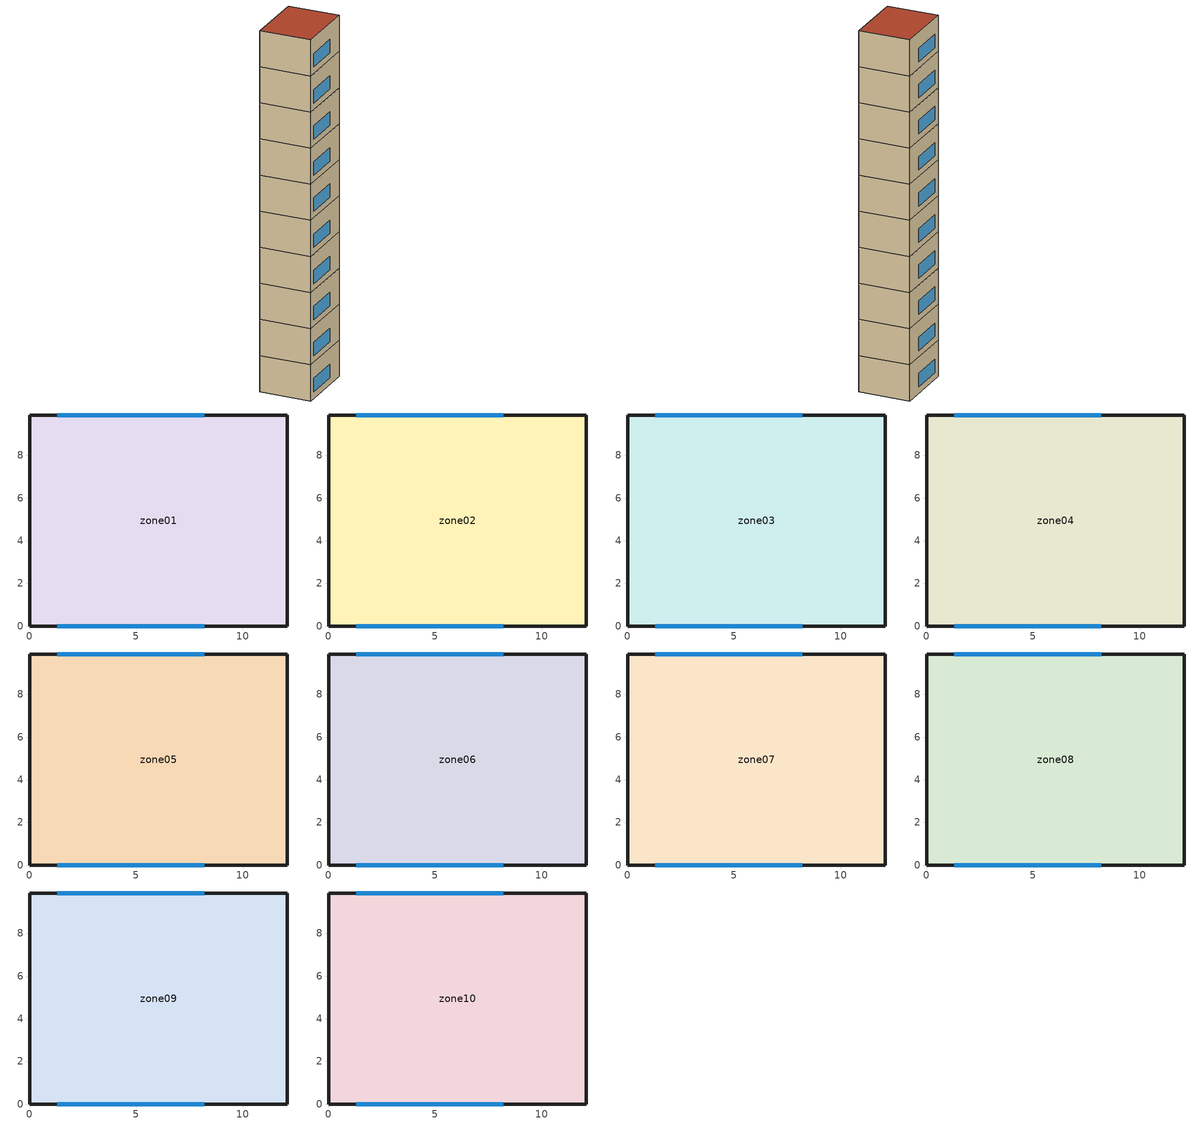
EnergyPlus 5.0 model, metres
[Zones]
zone01
 floor ground (GROUND_FLOOR): 12.1,9.9 12.1,0 0,0 0,9.9 z0
 wall outside (EXT_WALL): 12.1,0 12.1,9.9 0,9.9 0,0 12.1,0 z0:7
 window (EXT_WINDOW1): 1.3,0 8.2,0 / 8.2,9.9 1.3,9.9 z1.25:3.85
 ceiling to zone02 (ADJ_CEILING): 0,9.9 0,0 12.1,0 12.1,9.9 z7
zone02
 floor to zone01 (ADJ_CEILING): 12.1,9.9 12.1,0 0,0 0,9.9 z7
 wall outside (EXT_WALL): 12.1,0 12.1,9.9 0,9.9 0,0 12.1,0 z7:14
 window (EXT_WINDOW1): 1.3,0 8.2,0 / 8.2,9.9 1.3,9.9 z8.25:10.85
 ceiling to zone03 (ADJ_CEILING): 0,9.9 0,0 12.1,0 12.1,9.9 z14
zone03
 floor to zone02 (ADJ_CEILING): 12.1,9.9 12.1,0 0,0 0,9.9 z14
 wall outside (EXT_WALL): 12.1,0 12.1,9.9 0,9.9 0,0 12.1,0 z14:21
 window (EXT_WINDOW1): 1.3,0 8.2,0 / 8.2,9.9 1.3,9.9 z15.25:17.85
 ceiling to zone04 (ADJ_CEILING): 0,9.9 0,0 12.1,0 12.1,9.9 z21
zone04
 floor to zone03 (ADJ_CEILING): 12.1,9.9 12.1,0 0,0 0,9.9 z21
 wall outside (EXT_WALL): 12.1,0 12.1,9.9 0,9.9 0,0 12.1,0 z21:28
 window (EXT_WINDOW1): 1.3,0 8.2,0 / 8.2,9.9 1.3,9.9 z22.25:24.85
 ceiling to zone05 (ADJ_CEILING): 0,9.9 0,0 12.1,0 12.1,9.9 z28
zone05
 floor to zone04 (ADJ_CEILING): 12.1,9.9 12.1,0 0,0 0,9.9 z28
 wall outside (EXT_WALL): 12.1,0 12.1,9.9 0,9.9 0,0 12.1,0 z28:35
 window (EXT_WINDOW1): 1.3,0 8.2,0 / 8.2,9.9 1.3,9.9 z29.25:31.85
 ceiling to zone06 (ADJ_CEILING): 0,9.9 0,0 12.1,0 12.1,9.9 z35
zone06
 floor to zone05 (ADJ_CEILING): 12.1,9.9 12.1,0 0,0 0,9.9 z35
 wall outside (EXT_WALL): 12.1,0 12.1,9.9 0,9.9 0,0 12.1,0 z35:42
 window (EXT_WINDOW1): 1.3,0 8.2,0 / 8.2,9.9 1.3,9.9 z36.25:38.85
 ceiling to zone07 (ADJ_CEILING): 0,9.9 0,0 12.1,0 12.1,9.9 z42
zone07
 floor to zone06 (ADJ_CEILING): 12.1,9.9 12.1,0 0,0 0,9.9 z42
 wall outside (EXT_WALL): 12.1,0 12.1,9.9 0,9.9 0,0 12.1,0 z42:49
 window (EXT_WINDOW1): 1.3,0 8.2,0 / 8.2,9.9 1.3,9.9 z43.25:45.85
 ceiling to zone08 (ADJ_CEILING): 0,9.9 0,0 12.1,0 12.1,9.9 z49
zone08
 floor to zone07 (ADJ_CEILING): 12.1,9.9 12.1,0 0,0 0,9.9 z49
 wall outside (EXT_WALL): 12.1,0 12.1,9.9 0,9.9 0,0 12.1,0 z49:56
 window (EXT_WINDOW1): 1.3,0 8.2,0 / 8.2,9.9 1.3,9.9 z50.25:52.85
 ceiling to zone09 (ADJ_CEILING): 0,9.9 0,0 12.1,0 12.1,9.9 z56
zone09
 floor to zone08 (ADJ_CEILING): 12.1,9.9 12.1,0 0,0 0,9.9 z56
 wall outside (EXT_WALL): 12.1,0 12.1,9.9 0,9.9 0,0 12.1,0 z56:63
 window (EXT_WINDOW1): 1.3,0 8.2,0 / 8.2,9.9 1.3,9.9 z57.25:59.85
 ceiling to zone10 (ADJ_CEILING): 0,9.9 0,0 12.1,0 12.1,9.9 z63
zone10
 floor to zone09 (ADJ_CEILING): 12.1,9.9 12.1,0 0,0 0,9.9 z63
 wall outside (EXT_WALL): 12.1,0 12.1,9.9 0,9.9 0,0 12.1,0 z63:70
 window (EXT_WINDOW1): 1.3,0 8.2,0 / 8.2,9.9 1.3,9.9 z64.25:66.85
 roof outside (EXT_ROOF): 0,9.9 0,0 12.1,0 12.1,9.9 z70
[Building]
TRNSYS18: North Axis {deg}=0; Terrain=City; Loads Convergence Tolerance Value=0; Temperature Convergence Tolerance Value {deltaC}=0; Solar Distribution=FullInteriorAndExterior; Maximum Number of Warmup Days=0
[Site:Location]
not used: Latitude {deg}=0; Longitude {deg}=0; Time Zone {hr}=0; Elevation {m}=0
[Construction]
GROUND_FLOOR; EXT_WALL; EXT_ROOF; ADJ_CEILING; EXT_WINDOW1: 
[WindowProperty:ShadingControl]
ESHADE=0; ISHADE=INPUT 1*MAX_ISHADE : SHADECNTRL=ISHADE_INTERNAL
[SurfaceProperty:OtherSideCoefficients]
BOUNDARY=IDENTICAL; BOUNDARY=INPUT 1*TBOUNDARY; BOUNDARY=INPUT 1*TBOUNDARY_2; BOUNDARY=INPUT 1*TBOUNDARY_3; BOUNDARY=INPUT 1*TGROUND; BOUNDARY=20; BOUNDARY=15
[Zone] Multiplier=1
zone01; zone02; zone03; zone04; zone05; zone06; zone07; zone08; zone09; zone10
